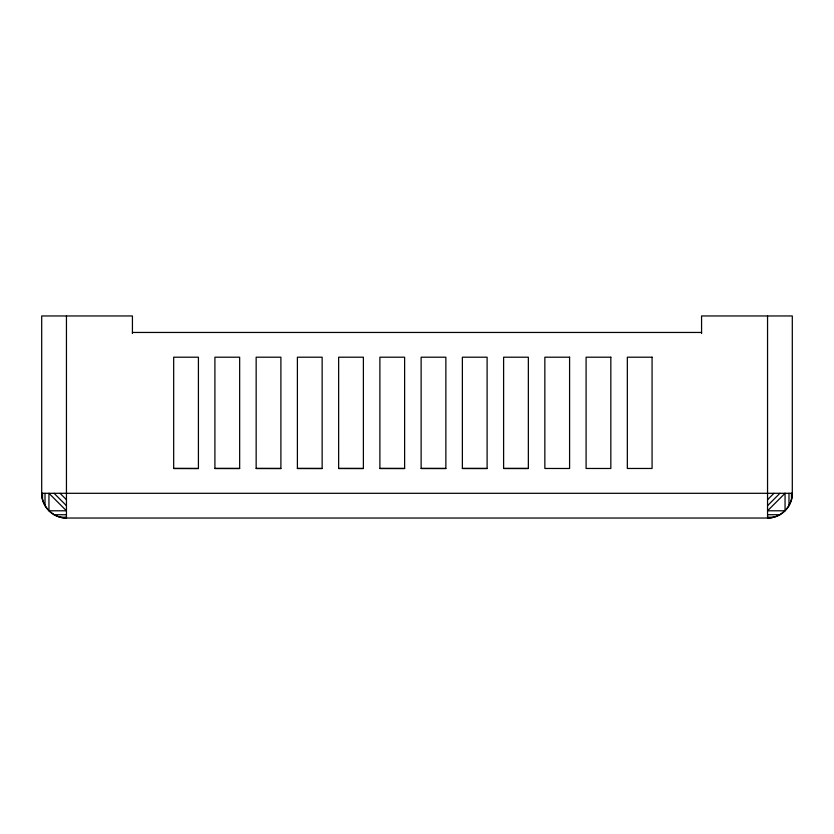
<?xml version="1.0" encoding="UTF-8"?>
<svg xmlns="http://www.w3.org/2000/svg" width="834" height="834" viewBox="0 0 834 834"><rect width="100%" height="100%" fill="white"/><g stroke="black" fill="none" stroke-linecap="round" stroke-linejoin="round"><path stroke-width="1.25" d="M132.429 333.537L132.429 315.961L41.7 315.961L41.7 493.301C41.617 506.54 53.199 518.122 66.449 518.039L767.551 518.039C780.801 518.122 792.383 506.54 792.3 493.301L792.3 315.961L701.571 315.961L701.571 333.537M767.551 499.702L773.962 493.301M767.551 505.665L779.926 493.301M132.429 332.453L701.571 332.453M173.67 468.468L198.419 468.468L198.419 357.202L173.67 357.202L173.67 468.468L198.419 468.531M214.911 468.468L239.66 468.468L239.66 357.202L214.911 357.202L214.911 468.468L239.66 468.499M256.153 468.468L280.902 468.468L280.902 357.202L256.153 357.202L256.153 468.468L280.902 468.52M297.394 468.468L322.143 468.468L322.143 357.202L297.394 357.202L297.394 468.468L322.143 468.52M338.646 468.468L363.384 468.468L363.384 357.202L338.646 357.202L338.646 468.468L363.384 468.51M379.887 468.468L404.626 468.468L404.626 357.202L379.887 357.202L379.887 468.468L404.626 468.51M421.128 468.468L445.867 468.468L445.867 357.202L421.128 357.202L421.128 468.468L445.867 468.499M462.37 468.468L487.108 468.468L487.108 357.202L462.37 357.202L462.37 468.468L487.108 468.499M503.611 468.468L528.349 468.468L528.349 357.202L503.611 357.202L503.611 468.468L528.349 468.489M54.074 514.724L66.449 514.724M767.551 514.724L779.926 514.724M60.038 517.195L66.449 517.195M767.551 517.195L773.962 517.195M60.038 493.301L66.449 499.702M54.074 493.301L66.449 505.665M791.456 493.301L791.456 499.702M788.985 493.301L788.985 505.665M767.551 315.961L767.551 518.039A24.749 24.749 0 0 0 792.3 493.301L41.7 493.301A24.749 24.749 0 0 0 66.449 518.039L66.449 315.961M45.015 493.301L45.015 505.665M42.544 493.301L42.544 499.702M785.055 493.301L767.551 510.794L785.055 510.794L785.055 493.301M569.591 357.202L544.852 357.202L544.852 468.468L569.591 468.489L569.591 357.202M610.832 357.202L586.094 357.202L586.094 468.468L610.832 468.479L610.832 357.202M652.073 357.202L627.335 357.202L627.335 468.468L652.073 468.468L652.073 357.202M66.449 510.794L48.945 510.794L48.945 493.301L66.449 510.794"/></g></svg>
